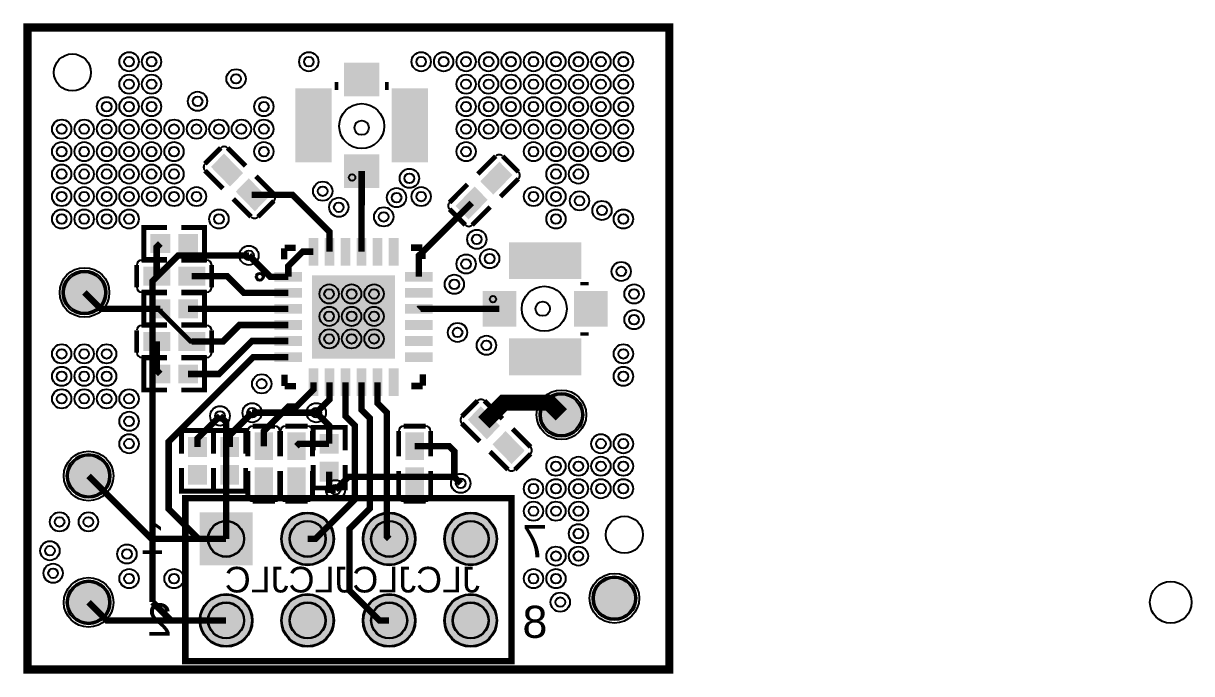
# Model space of a CAD drawing. Header units: millimetres. Extents: x -0.1 to 36.3, y -20.1 to 0.1.
import ezdxf

# ---------------------------------------------------------------- set-up
doc = ezdxf.new("R2010")
doc.units = ezdxf.units.MM
for name, color, linetype, true_color in [('BoardOutLine', 7, 'Continuous', 0xff00ff), ('BottomLayer', 7, 'Continuous', 0x0000ff), ('BottomSilkLayer', 7, 'Continuous', 0x66cc33), ('BottomSolderMaskLayer', 7, 'Continuous', 0xaa00ff), ('Document', 7, 'Continuous', 0xffffff), ('Hole', 7, 'Continuous', 0x222222), ('Multi-Layer', 7, 'Continuous', 0xc0c0c0), ('TopLayer', 7, 'Continuous', 0xff0000), ('TopPasteMaskLayer', 7, 'Continuous', 0x808080), ('TopSilkLayer', 7, 'Continuous', 0xffcc00), ('TopSolderMaskLayer', 7, 'Continuous', 0x800080)]:
    doc.layers.add(name, color=color, linetype=linetype, true_color=true_color)
doc.styles.get("Standard").update_dxf_attribs({"font": 'arial.ttf'})

msp = doc.modelspace()

# ---------------------------------------------------------------- hatches: boundary and pattern name
at = {"layer": 'BottomSolderMaskLayer'}
for points in [[(5.365, -16.755), (7.015, -16.755), (7.015, -15.105), (5.365, -15.105)], [(7.905, -15.93, 1), (9.555, -15.93, 1)], [(10.445, -15.93, 1), (12.095, -15.93, 1)], [(12.985, -15.93, 1), (14.635, -15.93, 1)], [(5.365, -18.47, 1), (7.015, -18.47, 1)], [(7.905, -18.47, 1), (9.555, -18.47, 1)], [(10.445, -18.47, 1), (12.095, -18.47, 1)], [(12.985, -18.47, 1), (14.635, -18.47, 1)]]:
    msp.add_hatch(color=256, dxfattribs=at).paths.add_polyline_path(points)
at = {"layer": 'Multi-Layer'}
for points in [[(5.39, -16.73), (6.99, -16.73), (6.99, -15.13), (5.39, -15.13)], [(7.93, -15.93, 1), (9.53, -15.93, 1)], [(10.47, -15.93, 1), (12.07, -15.93, 1)], [(13.01, -15.93, 1), (14.61, -15.93, 1)], [(5.39, -18.47, 1), (6.99, -18.47, 1)], [(7.93, -18.47, 1), (9.53, -18.47, 1)], [(10.47, -18.47, 1), (12.07, -18.47, 1)], [(13.01, -18.47, 1), (14.61, -18.47, 1)]]:
    msp.add_hatch(color=256, dxfattribs=at).paths.add_polyline_path(points)
at = {"layer": 'TopLayer'}
for points in [[(9.889, -1.123), (10.939, -1.123), (10.939, -2.123), (9.889, -2.123)], [(8.364, -4.148), (8.364, -1.948), (9.464, -1.948), (9.464, -4.148)], [(11.364, -4.148), (11.364, -1.948), (12.464, -1.948), (12.464, -4.148)], [(6.307, -4.911), (6.689, -4.529), (6.13, -3.97), (5.748, -4.352)], [(9.889, -3.973), (10.939, -3.973), (10.939, -4.973), (9.889, -4.973)], [(14.139, -4.783), (14.521, -5.165), (15.08, -4.606), (14.698, -4.224)], [(6.519, -5.123), (6.901, -4.741), (7.46, -5.3), (7.078, -5.682)], [(13.927, -4.995), (14.309, -5.377), (13.75, -5.936), (13.368, -5.554)], [(4.422, -6.461), (4.422, -7.001), (3.856, -7.001), (3.856, -6.461)], [(4.722, -6.461), (4.722, -7.001), (5.288, -7.001), (5.288, -6.461)], [(8.783, -6.578), (9.037, -6.578), (9.037, -7.392), (8.783, -7.392)], [(9.283, -6.578), (9.537, -6.578), (9.537, -7.392), (9.283, -7.392)], [(9.783, -6.578), (10.037, -6.578), (10.037, -7.392), (9.783, -7.392)], [(10.283, -6.578), (10.537, -6.578), (10.537, -7.392), (10.283, -7.392)], [(10.783, -6.578), (11.037, -6.578), (11.037, -7.392), (10.783, -7.392)], [(11.283, -6.578), (11.537, -6.578), (11.537, -7.392), (11.283, -7.392)], [(15.029, -6.713), (17.229, -6.713), (17.229, -7.813), (15.029, -7.813)], [(1.143, -8.255, 1), (2.413, -8.255, 1)], [(4.422, -8.017), (4.422, -7.477), (3.632, -7.477), (3.632, -8.017)], [(4.722, -8.017), (4.722, -7.477), (5.512, -7.477), (5.512, -8.017)], [(7.722, -7.64), (8.534, -7.64), (8.534, -7.894), (7.722, -7.894)], [(11.786, -7.64), (12.598, -7.64), (12.598, -7.894), (11.786, -7.894)], [(8.89, -7.747), (11.43, -7.747), (11.43, -10.287), (8.89, -10.287)], [(7.722, -8.14), (8.534, -8.14), (8.534, -8.394), (7.722, -8.394)], [(11.786, -8.14), (12.598, -8.14), (12.598, -8.394), (11.786, -8.394)], [(15.204, -8.238), (15.204, -9.288), (14.204, -9.288), (14.204, -8.238)], [(18.054, -8.238), (18.054, -9.288), (17.054, -9.288), (17.054, -8.238)], [(4.422, -8.493), (4.422, -9.033), (3.856, -9.033), (3.856, -8.493)], [(4.722, -8.493), (4.722, -9.033), (5.288, -9.033), (5.288, -8.493)], [(7.722, -8.64), (8.534, -8.64), (8.534, -8.894), (7.722, -8.894)], [(11.786, -8.64), (12.598, -8.64), (12.598, -8.894), (11.786, -8.894)], [(7.722, -9.14), (8.534, -9.14), (8.534, -9.394), (7.722, -9.394)], [(11.786, -9.14), (12.598, -9.14), (12.598, -9.394), (11.786, -9.394)], [(4.422, -9.509), (4.422, -10.049), (3.632, -10.049), (3.632, -9.509)], [(4.722, -9.509), (4.722, -10.049), (5.512, -10.049), (5.512, -9.509)], [(7.722, -9.64), (8.534, -9.64), (8.534, -9.894), (7.722, -9.894)], [(11.786, -9.64), (12.598, -9.64), (12.598, -9.894), (11.786, -9.894)], [(15.029, -9.713), (17.229, -9.713), (17.229, -10.813), (15.029, -10.813)], [(7.722, -10.14), (8.534, -10.14), (8.534, -10.394), (7.722, -10.394)], [(11.786, -10.14), (12.598, -10.14), (12.598, -10.394), (11.786, -10.394)], [(4.422, -10.525), (4.422, -11.065), (3.856, -11.065), (3.856, -10.525)], [(4.722, -10.525), (4.722, -11.065), (5.288, -11.065), (5.288, -10.525)], [(8.783, -10.642), (9.037, -10.642), (9.037, -11.456), (8.783, -11.456)], [(9.283, -10.642), (9.537, -10.642), (9.537, -11.456), (9.283, -11.456)], [(9.783, -10.642), (10.037, -10.642), (10.037, -11.456), (9.783, -11.456)], [(10.283, -10.642), (10.537, -10.642), (10.537, -11.456), (10.283, -11.456)], [(10.783, -10.642), (11.037, -10.642), (11.037, -11.456), (10.783, -11.456)], [(11.283, -10.642), (11.537, -10.642), (11.537, -11.456), (11.283, -11.456)], [(16.002, -12.065, 1), (17.272, -12.065, 1)], [(14.69, -12.403), (14.308, -12.785), (13.749, -12.226), (14.131, -11.844)], [(7.096, -13.439), (7.636, -13.439), (7.636, -12.649), (7.096, -12.649)], [(8.652, -13.439), (8.112, -13.439), (8.112, -12.649), (8.652, -12.649)], [(9.671, -13.251), (9.131, -13.251), (9.131, -12.685), (9.671, -12.685)], [(12.335, -13.439), (11.795, -13.439), (11.795, -12.649), (12.335, -12.649)], [(14.902, -12.615), (14.52, -12.997), (15.079, -13.556), (15.461, -13.174)], [(5.031, -13.35), (5.571, -13.35), (5.571, -12.784), (5.031, -12.784)], [(6.569, -13.35), (6.029, -13.35), (6.029, -12.784), (6.569, -12.784)], [(1.27, -13.97, 1), (2.54, -13.97, 1)], [(5.031, -13.65), (5.571, -13.65), (5.571, -14.216), (5.031, -14.216)], [(6.569, -13.65), (6.029, -13.65), (6.029, -14.216), (6.569, -14.216)], [(7.096, -13.739), (7.636, -13.739), (7.636, -14.529), (7.096, -14.529)], [(8.652, -13.739), (8.112, -13.739), (8.112, -14.529), (8.652, -14.529)], [(9.671, -13.551), (9.131, -13.551), (9.131, -14.117), (9.671, -14.117)], [(12.335, -13.739), (11.795, -13.739), (11.795, -14.529), (12.335, -14.529)], [(1.27, -17.907, 1), (2.54, -17.907, 1)], [(17.653, -17.78, 1), (18.923, -17.78, 1)]]:
    msp.add_hatch(color=256, dxfattribs=at).paths.add_polyline_path(points)
at = {"layer": 'TopPasteMaskLayer'}
for points in [[(9.889, -1.123), (10.939, -1.123), (10.939, -2.123), (9.889, -2.123)], [(8.364, -4.148), (8.364, -1.948), (9.464, -1.948), (9.464, -4.148)], [(11.364, -4.148), (11.364, -1.948), (12.464, -1.948), (12.464, -4.148)], [(9.889, -3.973), (10.939, -3.973), (10.939, -4.973), (9.889, -4.973)], [(6.636, -4.54), (6.318, -4.858), (6.233, -4.844), (5.893, -4.504), (5.893, -4.434), (6.212, -4.115), (6.282, -4.115), (6.622, -4.455)], [(14.51, -5.112), (14.192, -4.794), (14.206, -4.709), (14.546, -4.369), (14.616, -4.369), (14.935, -4.688), (14.935, -4.758), (14.595, -5.098)], [(7.315, -5.218), (6.996, -5.537), (6.926, -5.537), (6.586, -5.197), (6.572, -5.112), (6.89, -4.794), (6.975, -4.808), (7.315, -5.148)], [(13.832, -5.791), (13.513, -5.472), (13.513, -5.402), (13.853, -5.062), (13.938, -5.048), (14.256, -5.366), (14.242, -5.451), (13.902, -5.791)], [(4.437, -6.501), (4.437, -6.961), (4.397, -7.001), (3.896, -7.001), (3.856, -6.961), (3.856, -6.501), (3.896, -6.461), (4.397, -6.461)], [(4.707, -6.501), (4.707, -6.961), (4.747, -7.001), (5.248, -7.001), (5.288, -6.961), (5.288, -6.501), (5.248, -6.461), (4.747, -6.461)], [(8.783, -6.578), (9.037, -6.578), (9.037, -7.392), (8.783, -7.392)], [(9.283, -6.578), (9.537, -6.578), (9.537, -7.392), (9.283, -7.392)], [(9.783, -6.578), (10.037, -6.578), (10.037, -7.392), (9.783, -7.392)], [(10.283, -6.578), (10.537, -6.578), (10.537, -7.392), (10.283, -7.392)], [(10.783, -6.578), (11.037, -6.578), (11.037, -7.392), (10.783, -7.392)], [(11.283, -6.578), (11.537, -6.578), (11.537, -7.392), (11.283, -7.392)], [(15.029, -6.713), (17.229, -6.713), (17.229, -7.813), (15.029, -7.813)], [(1.143, -8.255, 1), (2.413, -8.255, 1)], [(4.392, -7.522), (4.392, -7.972), (4.322, -8.022), (3.842, -8.022), (3.792, -7.972), (3.792, -7.522), (3.842, -7.472), (4.322, -7.472)], [(5.352, -7.522), (5.352, -7.972), (5.302, -8.022), (4.822, -8.022), (4.752, -7.972), (4.752, -7.522), (4.822, -7.472), (5.302, -7.472)], [(7.722, -7.64), (8.534, -7.64), (8.534, -7.894), (7.722, -7.894)], [(11.786, -7.64), (12.598, -7.64), (12.598, -7.894), (11.786, -7.894)], [(8.89, -7.747), (11.43, -7.747), (11.43, -10.287), (8.89, -10.287)], [(7.722, -8.14), (8.534, -8.14), (8.534, -8.394), (7.722, -8.394)], [(11.786, -8.14), (12.598, -8.14), (12.598, -8.394), (11.786, -8.394)], [(15.204, -8.238), (15.204, -9.288), (14.204, -9.288), (14.204, -8.238)], [(18.054, -8.238), (18.054, -9.288), (17.054, -9.288), (17.054, -8.238)], [(4.437, -8.533), (4.437, -8.993), (4.397, -9.033), (3.896, -9.033), (3.856, -8.993), (3.856, -8.533), (3.896, -8.493), (4.397, -8.493)], [(4.707, -8.533), (4.707, -8.993), (4.747, -9.033), (5.248, -9.033), (5.288, -8.993), (5.288, -8.533), (5.248, -8.493), (4.747, -8.493)], [(7.722, -8.64), (8.534, -8.64), (8.534, -8.894), (7.722, -8.894)], [(11.786, -8.64), (12.598, -8.64), (12.598, -8.894), (11.786, -8.894)], [(7.722, -9.14), (8.534, -9.14), (8.534, -9.394), (7.722, -9.394)], [(11.786, -9.14), (12.598, -9.14), (12.598, -9.394), (11.786, -9.394)], [(3.792, -10.004), (3.792, -9.554), (3.842, -9.504), (4.322, -9.504), (4.392, -9.554), (4.392, -10.004), (4.322, -10.054), (3.842, -10.054)], [(4.752, -10.004), (4.752, -9.554), (4.822, -9.504), (5.302, -9.504), (5.352, -9.554), (5.352, -10.004), (5.302, -10.054), (4.822, -10.054)], [(7.722, -9.64), (8.534, -9.64), (8.534, -9.894), (7.722, -9.894)], [(11.786, -9.64), (12.598, -9.64), (12.598, -9.894), (11.786, -9.894)], [(15.029, -9.713), (17.229, -9.713), (17.229, -10.813), (15.029, -10.813)], [(7.722, -10.14), (8.534, -10.14), (8.534, -10.394), (7.722, -10.394)], [(11.786, -10.14), (12.598, -10.14), (12.598, -10.394), (11.786, -10.394)], [(4.437, -10.565), (4.437, -11.025), (4.397, -11.065), (3.896, -11.065), (3.856, -11.025), (3.856, -10.565), (3.896, -10.525), (4.397, -10.525)], [(4.707, -10.565), (4.707, -11.025), (4.747, -11.065), (5.248, -11.065), (5.288, -11.025), (5.288, -10.565), (5.248, -10.525), (4.747, -10.525)], [(8.783, -10.642), (9.037, -10.642), (9.037, -11.456), (8.783, -11.456)], [(9.283, -10.642), (9.537, -10.642), (9.537, -11.456), (9.283, -11.456)], [(9.783, -10.642), (10.037, -10.642), (10.037, -11.456), (9.783, -11.456)], [(10.283, -10.642), (10.537, -10.642), (10.537, -11.456), (10.283, -11.456)], [(10.783, -10.642), (11.037, -10.642), (11.037, -11.456), (10.783, -11.456)], [(11.283, -10.642), (11.537, -10.642), (11.537, -11.456), (11.283, -11.456)], [(16.002, -12.065, 1), (17.272, -12.065, 1)], [(13.894, -12.308), (14.213, -11.989), (14.283, -11.989), (14.623, -12.329), (14.637, -12.414), (14.319, -12.732), (14.234, -12.718), (13.894, -12.378)], [(9.631, -13.266), (9.171, -13.266), (9.131, -13.226), (9.131, -12.725), (9.171, -12.685), (9.631, -12.685), (9.671, -12.725), (9.671, -13.226)], [(14.573, -12.986), (14.891, -12.668), (14.976, -12.682), (15.316, -13.022), (15.316, -13.092), (14.997, -13.411), (14.927, -13.411), (14.587, -13.071)], [(5.071, -13.365), (5.531, -13.365), (5.571, -13.325), (5.571, -12.824), (5.531, -12.784), (5.071, -12.784), (5.031, -12.824), (5.031, -13.325)], [(6.529, -13.365), (6.069, -13.365), (6.029, -13.325), (6.029, -12.824), (6.069, -12.784), (6.529, -12.784), (6.569, -12.824), (6.569, -13.325)], [(7.591, -13.409), (7.141, -13.409), (7.091, -13.339), (7.091, -12.859), (7.141, -12.809), (7.591, -12.809), (7.641, -12.859), (7.641, -13.339)], [(8.157, -12.809), (8.607, -12.809), (8.657, -12.859), (8.657, -13.339), (8.607, -13.409), (8.157, -13.409), (8.107, -13.339), (8.107, -12.859)], [(11.84, -12.759), (12.29, -12.759), (12.34, -12.809), (12.34, -13.339), (12.29, -13.389), (11.84, -13.389), (11.79, -13.339), (11.79, -12.809)], [(1.27, -13.97, 1), (2.54, -13.97, 1)], [(5.071, -13.635), (5.531, -13.635), (5.571, -13.675), (5.571, -14.176), (5.531, -14.216), (5.071, -14.216), (5.031, -14.176), (5.031, -13.675)], [(6.529, -13.635), (6.069, -13.635), (6.029, -13.675), (6.029, -14.176), (6.069, -14.216), (6.529, -14.216), (6.569, -14.176), (6.569, -13.675)], [(7.591, -14.369), (7.141, -14.369), (7.091, -14.319), (7.091, -13.839), (7.141, -13.769), (7.591, -13.769), (7.641, -13.839), (7.641, -14.319)], [(8.157, -13.769), (8.607, -13.769), (8.657, -13.839), (8.657, -14.319), (8.607, -14.369), (8.157, -14.369), (8.107, -14.319), (8.107, -13.839)], [(9.631, -13.536), (9.171, -13.536), (9.131, -13.576), (9.131, -14.077), (9.171, -14.117), (9.631, -14.117), (9.671, -14.077), (9.671, -13.576)], [(11.84, -13.789), (12.29, -13.789), (12.34, -13.839), (12.34, -14.369), (12.29, -14.419), (11.84, -14.419), (11.79, -14.369), (11.79, -13.839)], [(1.27, -17.907, 1), (2.54, -17.907, 1)], [(17.653, -17.78, 1), (18.923, -17.78, 1)]]:
    msp.add_hatch(color=256, dxfattribs=at).paths.add_polyline_path(points)
at = {"layer": 'TopSolderMaskLayer'}
for points in [[(9.864, -1.098), (10.964, -1.098), (10.964, -2.148), (9.864, -2.148)], [(8.351, -4.199), (8.351, -1.897), (9.477, -1.897), (9.477, -4.199)], [(11.351, -4.199), (11.351, -1.897), (12.477, -1.897), (12.477, -4.199)], [(6.313, -4.955), (6.719, -4.537), (6.124, -3.926), (5.718, -4.344)], [(9.864, -3.948), (10.964, -3.948), (10.964, -4.998), (9.864, -4.998)], [(14.109, -4.791), (14.515, -5.209), (15.11, -4.598), (14.704, -4.18)], [(6.489, -5.115), (6.895, -4.697), (7.49, -5.308), (7.084, -5.726)], [(13.933, -4.951), (14.339, -5.369), (13.744, -5.98), (13.338, -5.562)], [(4.447, -6.436), (4.447, -7.026), (3.831, -7.026), (3.831, -6.436)], [(4.697, -6.436), (4.697, -7.026), (5.313, -7.026), (5.313, -6.436)], [(8.758, -6.553), (9.062, -6.553), (9.062, -7.417), (8.758, -7.417)], [(9.258, -6.553), (9.562, -6.553), (9.562, -7.417), (9.258, -7.417)], [(9.758, -6.553), (10.062, -6.553), (10.062, -7.417), (9.758, -7.417)], [(10.258, -6.553), (10.562, -6.553), (10.562, -7.417), (10.258, -7.417)], [(10.758, -6.553), (11.062, -6.553), (11.062, -7.417), (10.758, -7.417)], [(11.258, -6.553), (11.562, -6.553), (11.562, -7.417), (11.258, -7.417)], [(15.004, -6.688), (17.255, -6.688), (17.255, -7.838), (15.004, -7.838)], [(1.092, -8.255, 1), (2.464, -8.255, 1)], [(4.447, -8.042), (4.447, -7.452), (3.606, -7.452), (3.606, -8.042)], [(4.697, -8.042), (4.697, -7.452), (5.538, -7.452), (5.538, -8.042)], [(7.697, -7.615), (8.559, -7.615), (8.559, -7.919), (7.697, -7.919)], [(11.761, -7.615), (12.623, -7.615), (12.623, -7.919), (11.761, -7.919)], [(8.865, -7.722), (11.455, -7.722), (11.455, -10.312), (8.865, -10.312)], [(7.697, -8.115), (8.559, -8.115), (8.559, -8.419), (7.697, -8.419)], [(11.761, -8.115), (12.623, -8.115), (12.623, -8.419), (11.761, -8.419)], [(15.228, -8.211), (15.228, -9.315), (14.18, -9.315), (14.18, -8.211)], [(18.078, -8.211), (18.078, -9.315), (17.03, -9.315), (17.03, -8.211)], [(4.447, -8.468), (4.447, -9.058), (3.831, -9.058), (3.831, -8.468)], [(4.697, -8.468), (4.697, -9.058), (5.313, -9.058), (5.313, -8.468)], [(7.697, -8.615), (8.559, -8.615), (8.559, -8.919), (7.697, -8.919)], [(11.761, -8.615), (12.623, -8.615), (12.623, -8.919), (11.761, -8.919)], [(7.697, -9.115), (8.559, -9.115), (8.559, -9.419), (7.697, -9.419)], [(11.761, -9.115), (12.623, -9.115), (12.623, -9.419), (11.761, -9.419)], [(4.447, -9.484), (4.447, -10.074), (3.606, -10.074), (3.606, -9.484)], [(4.697, -9.484), (4.697, -10.074), (5.538, -10.074), (5.538, -9.484)], [(7.697, -9.615), (8.559, -9.615), (8.559, -9.919), (7.697, -9.919)], [(11.761, -9.615), (12.623, -9.615), (12.623, -9.919), (11.761, -9.919)], [(15.004, -9.688), (17.254, -9.688), (17.254, -10.838), (15.004, -10.838)], [(7.697, -10.115), (8.559, -10.115), (8.559, -10.419), (7.697, -10.419)], [(11.761, -10.115), (12.623, -10.115), (12.623, -10.419), (11.761, -10.419)], [(4.447, -10.5), (4.447, -11.09), (3.831, -11.09), (3.831, -10.5)], [(4.697, -10.5), (4.697, -11.09), (5.313, -11.09), (5.313, -10.5)], [(8.758, -10.617), (9.062, -10.617), (9.062, -11.481), (8.758, -11.481)], [(9.258, -10.617), (9.562, -10.617), (9.562, -11.481), (9.258, -11.481)], [(9.758, -10.617), (10.062, -10.617), (10.062, -11.481), (9.758, -11.481)], [(10.258, -10.617), (10.562, -10.617), (10.562, -11.481), (10.258, -11.481)], [(10.758, -10.617), (11.062, -10.617), (11.062, -11.481), (10.758, -11.481)], [(11.258, -10.617), (11.562, -10.617), (11.562, -11.481), (11.258, -11.481)], [(15.951, -12.065, 1), (17.323, -12.065, 1)], [(14.72, -12.411), (14.314, -12.829), (13.719, -12.218), (14.125, -11.8)], [(7.079, -13.476), (7.653, -13.476), (7.653, -12.612), (7.079, -12.612)], [(8.669, -13.476), (8.095, -13.476), (8.095, -12.612), (8.669, -12.612)], [(9.695, -13.278), (9.106, -13.278), (9.106, -12.659), (9.695, -12.659)], [(12.352, -13.476), (11.778, -13.476), (11.778, -12.612), (12.352, -12.612)], [(14.896, -12.571), (14.49, -12.989), (15.085, -13.6), (15.491, -13.182)], [(5.007, -13.377), (5.595, -13.377), (5.595, -12.758), (5.007, -12.758)], [(6.593, -13.377), (6.005, -13.377), (6.005, -12.758), (6.593, -12.758)], [(1.219, -13.97, 1), (2.591, -13.97, 1)], [(5.007, -13.624), (5.595, -13.624), (5.595, -14.242), (5.007, -14.242)], [(6.593, -13.624), (6.005, -13.624), (6.005, -14.242), (6.593, -14.242)], [(7.079, -13.702), (7.653, -13.702), (7.653, -14.566), (7.079, -14.566)], [(8.669, -13.702), (8.095, -13.702), (8.095, -14.566), (8.669, -14.566)], [(9.695, -13.524), (9.106, -13.524), (9.106, -14.143), (9.695, -14.143)], [(12.352, -13.702), (11.778, -13.702), (11.778, -14.566), (12.352, -14.566)], [(5.365, -16.755), (7.015, -16.755), (7.015, -15.105), (5.365, -15.105)], [(7.905, -15.93, 1), (9.555, -15.93, 1)], [(10.445, -15.93, 1), (12.095, -15.93, 1)], [(12.985, -15.93, 1), (14.635, -15.93, 1)], [(17.602, -17.78, 1), (18.974, -17.78, 1)], [(1.219, -17.907, 1), (2.591, -17.907, 1)], [(5.365, -18.47, 1), (7.015, -18.47, 1)], [(7.905, -18.47, 1), (9.555, -18.47, 1)], [(10.445, -18.47, 1), (12.095, -18.47, 1)], [(12.985, -18.47, 1), (14.635, -18.47, 1)]]:
    msp.add_hatch(color=256, dxfattribs=at).paths.add_polyline_path(points)

# ---------------------------------------------------------------- linework, layer by layer
at = {"layer": 'BoardOutLine', "const_width": 0.254}
msp.add_lwpolyline([(0, 0), (20, 0), (20, -20), (0, -20), (0, 0)], close=True, dxfattribs=at)
at = {"layer": 'BottomLayer', "const_width": 0.2}
for points in [[(6.9, -7.1), (4.7, -7.1), (3.899, -7.901), (3.899, -12.601)], [(6, -12.1), (6.19, -12.29), (6.19, -15.93)], [(7, -12), (9, -12)], [(3.899, -12.601), (3.899, -17.899)], [(9.6, -14.4), (10, -14), (13.3, -14), (13.5, -14.2)], [(3.899, -17.899), (4.47, -18.47), (6.19, -18.47)]]:
    msp.add_lwpolyline(points, dxfattribs=at)
at = {"layer": 'BottomSilkLayer', "const_width": 0.203}
msp.add_lwpolyline([(4.92, -19.74), (4.92, -14.66), (15.08, -14.66), (15.08, -19.74), (4.92, -19.74)], close=True, dxfattribs=at)
at = {"layer": 'BottomSolderMaskLayer'}
for centre, radius in [((8.73, -15.93), 0.825), ((11.27, -15.93), 0.825), ((13.81, -15.93), 0.825), ((6.19, -15.93), 0.567), ((8.73, -15.93), 0.567), ((11.27, -15.93), 0.567), ((13.81, -15.93), 0.567), ((35.622, -17.905), 0.65), ((6.19, -18.47), 0.825), ((8.73, -18.47), 0.825), ((11.27, -18.47), 0.825), ((13.81, -18.47), 0.825), ((6.19, -18.47), 0.567), ((8.73, -18.47), 0.567), ((11.27, -18.47), 0.567), ((13.81, -18.47), 0.567)]:
    msp.add_circle(centre, radius, dxfattribs=at)
at = {"layer": 'Document'}
for centre, radius in [((10.114, -4.673), 0.1), ((7.239, -7.767), 0.125), ((14.504, -8.463), 0.1)]:
    msp.add_circle(centre, radius, dxfattribs=at)
at = {"layer": 'Hole'}
for centre, radius in [((3.167, -1.067), 0.15), ((3.867, -1.067), 0.15), ((8.767, -1.067), 0.15), ((12.267, -1.067), 0.15), ((12.967, -1.067), 0.15), ((13.667, -1.067), 0.15), ((14.367, -1.067), 0.15), ((15.067, -1.067), 0.15), ((15.767, -1.067), 0.15), ((16.467, -1.067), 0.15), ((17.167, -1.067), 0.15), ((17.867, -1.067), 0.15), ((18.567, -1.067), 0.15), ((6.5, -1.6), 0.15), ((3.167, -1.767), 0.15), ((3.867, -1.767), 0.15), ((13.667, -1.767), 0.15), ((14.367, -1.767), 0.15), ((15.067, -1.767), 0.15), ((15.767, -1.767), 0.15), ((16.467, -1.767), 0.15), ((17.167, -1.767), 0.15), ((17.867, -1.767), 0.15), ((18.567, -1.767), 0.15), ((5.3, -2.3), 0.15), ((2.467, -2.467), 0.15), ((3.167, -2.467), 0.15), ((3.867, -2.467), 0.15), ((7.367, -2.467), 0.15), ((13.667, -2.467), 0.15), ((14.367, -2.467), 0.15), ((15.067, -2.467), 0.15), ((15.767, -2.467), 0.15), ((16.467, -2.467), 0.15), ((17.167, -2.467), 0.15), ((17.867, -2.467), 0.15), ((18.567, -2.467), 0.15), ((1.067, -3.167), 0.15), ((1.767, -3.167), 0.15), ((2.467, -3.167), 0.15), ((3.167, -3.167), 0.15), ((3.867, -3.167), 0.15), ((4.567, -3.167), 0.15), ((5.267, -3.167), 0.15), ((5.967, -3.167), 0.15), ((6.667, -3.167), 0.15), ((7.367, -3.167), 0.15), ((13.667, -3.167), 0.15), ((14.367, -3.167), 0.15), ((15.067, -3.167), 0.15), ((15.767, -3.167), 0.15), ((16.467, -3.167), 0.15), ((17.167, -3.167), 0.15), ((17.867, -3.167), 0.15), ((18.567, -3.167), 0.15), ((1.067, -3.867), 0.15), ((1.767, -3.867), 0.15), ((2.467, -3.867), 0.15), ((3.167, -3.867), 0.15), ((3.867, -3.867), 0.15), ((4.567, -3.867), 0.15), ((7.367, -3.867), 0.15), ((13.667, -3.867), 0.15), ((15.767, -3.867), 0.15), ((16.467, -3.867), 0.15), ((17.167, -3.867), 0.15), ((17.867, -3.867), 0.15), ((18.567, -3.867), 0.15), ((1.067, -4.567), 0.15), ((1.767, -4.567), 0.15), ((2.467, -4.567), 0.15), ((3.167, -4.567), 0.15), ((3.867, -4.567), 0.15), ((4.567, -4.567), 0.15), ((11.9, -4.7), 0.15), ((16.467, -4.567), 0.15), ((17.167, -4.567), 0.15), ((9.2, -5.1), 0.15), ((1.067, -5.267), 0.15), ((1.767, -5.267), 0.15), ((2.467, -5.267), 0.15), ((3.167, -5.267), 0.15), ((3.867, -5.267), 0.15), ((4.567, -5.267), 0.15), ((5.267, -5.267), 0.15), ((9.7, -5.6), 0.15), ((11.5, -5.3), 0.15), ((12.267, -5.267), 0.15), ((15.767, -5.267), 0.15), ((16.467, -5.267), 0.15), ((17.2, -5.4), 0.15), ((1.067, -5.967), 0.15), ((1.767, -5.967), 0.15), ((2.467, -5.967), 0.15), ((3.167, -5.967), 0.15), ((5.967, -5.967), 0.15), ((11.1, -5.9), 0.15), ((16.467, -5.967), 0.15), ((17.9, -5.7), 0.15), ((18.567, -5.967), 0.15), ((14, -6.6), 0.15), ((6.9, -7.1), 0.15), ((13.667, -7.367), 0.15), ((14.4, -7.2), 0.15), ((18.5, -7.6), 0.15), ((13.3, -8), 0.15), ((9.4, -8.3), 0.15), ((10.1, -8.3), 0.15), ((10.8, -8.3), 0.15), ((18.9, -8.3), 0.15), ((9.4, -9), 0.15), ((10.1, -9), 0.15), ((10.8, -9), 0.15), ((18.9, -9.1), 0.15), ((13.4, -9.5), 0.15), ((9.4, -9.7), 0.15), ((10.1, -9.7), 0.15), ((10.8, -9.7), 0.15), ((14.3, -9.9), 0.15), ((1.067, -10.167), 0.15), ((1.767, -10.167), 0.15), ((2.467, -10.167), 0.15), ((18.567, -10.167), 0.15), ((1.067, -10.867), 0.15), ((1.767, -10.867), 0.15), ((2.467, -10.867), 0.15), ((18.567, -10.867), 0.15), ((7.3, -11.1), 0.15), ((1.067, -11.567), 0.15), ((1.767, -11.567), 0.15), ((2.467, -11.567), 0.15), ((3.167, -11.567), 0.15), ((6, -12.1), 0.152), ((7, -12), 0.15), ((9, -12), 0.15), ((3.167, -12.267), 0.15), ((3.167, -12.967), 0.15), ((17.867, -12.967), 0.15), ((18.567, -12.967), 0.15), ((16.467, -13.667), 0.15), ((17.167, -13.667), 0.15), ((17.867, -13.667), 0.15), ((18.567, -13.667), 0.15), ((13.5, -14.2), 0.15), ((9.6, -14.4), 0.15), ((15.767, -14.367), 0.15), ((16.467, -14.367), 0.15), ((17.167, -14.367), 0.15), ((17.867, -14.367), 0.15), ((18.567, -14.367), 0.15), ((15.767, -15.067), 0.15), ((16.467, -15.067), 0.15), ((17.167, -15.067), 0.15), ((1, -15.4), 0.15), ((1.9, -15.4), 0.15), ((17.167, -15.767), 0.15), ((0.7, -16.3), 0.15), ((3.1, -16.4), 0.15), ((16.467, -16.467), 0.15), ((17.167, -16.467), 0.15), ((0.8, -17), 0.15), ((3.167, -17.167), 0.15), ((4.567, -17.167), 0.15), ((15.767, -17.167), 0.15), ((16.467, -17.167), 0.15), ((16.6, -17.9), 0.15)]:
    msp.add_circle(centre, radius, dxfattribs=at)
at = {"layer": 'Multi-Layer'}
for centre, radius in [((1.4, -1.4), 0.576), ((3.167, -1.067), 0.3), ((3.867, -1.067), 0.3), ((8.767, -1.067), 0.3), ((12.267, -1.067), 0.3), ((12.967, -1.067), 0.3), ((13.667, -1.067), 0.3), ((14.367, -1.067), 0.3), ((15.067, -1.067), 0.3), ((15.767, -1.067), 0.3), ((16.467, -1.067), 0.3), ((17.167, -1.067), 0.3), ((17.867, -1.067), 0.3), ((18.567, -1.067), 0.3), ((6.5, -1.6), 0.3), ((3.167, -1.767), 0.3), ((3.867, -1.767), 0.3), ((13.667, -1.767), 0.3), ((14.367, -1.767), 0.3), ((15.067, -1.767), 0.3), ((15.767, -1.767), 0.3), ((16.467, -1.767), 0.3), ((17.167, -1.767), 0.3), ((17.867, -1.767), 0.3), ((18.567, -1.767), 0.3), ((2.467, -2.467), 0.3), ((3.167, -2.467), 0.3), ((3.867, -2.467), 0.3), ((5.3, -2.3), 0.3), ((7.367, -2.467), 0.3), ((13.667, -2.467), 0.3), ((14.367, -2.467), 0.3), ((15.067, -2.467), 0.3), ((15.767, -2.467), 0.3), ((16.467, -2.467), 0.3), ((17.167, -2.467), 0.3), ((17.867, -2.467), 0.3), ((18.567, -2.467), 0.3), ((1.067, -3.167), 0.3), ((1.767, -3.167), 0.3), ((2.467, -3.167), 0.3), ((3.167, -3.167), 0.3), ((3.867, -3.167), 0.3), ((4.567, -3.167), 0.3), ((5.267, -3.167), 0.3), ((5.967, -3.167), 0.3), ((6.667, -3.167), 0.3), ((7.367, -3.167), 0.3), ((13.667, -3.167), 0.3), ((14.367, -3.167), 0.3), ((15.067, -3.167), 0.3), ((15.767, -3.167), 0.3), ((16.467, -3.167), 0.3), ((17.167, -3.167), 0.3), ((17.867, -3.167), 0.3), ((18.567, -3.167), 0.3), ((1.067, -3.867), 0.3), ((1.767, -3.867), 0.3), ((2.467, -3.867), 0.3), ((3.167, -3.867), 0.3), ((3.867, -3.867), 0.3), ((4.567, -3.867), 0.3), ((7.367, -3.867), 0.3), ((13.667, -3.867), 0.3), ((15.767, -3.867), 0.3), ((16.467, -3.867), 0.3), ((17.167, -3.867), 0.3), ((17.867, -3.867), 0.3), ((18.567, -3.867), 0.3), ((1.067, -4.567), 0.3), ((1.767, -4.567), 0.3), ((2.467, -4.567), 0.3), ((3.167, -4.567), 0.3), ((3.867, -4.567), 0.3), ((4.567, -4.567), 0.3), ((16.467, -4.567), 0.3), ((17.167, -4.567), 0.3), ((11.9, -4.7), 0.3), ((1.067, -5.267), 0.3), ((1.767, -5.267), 0.3), ((2.467, -5.267), 0.3), ((3.167, -5.267), 0.3), ((3.867, -5.267), 0.3), ((4.567, -5.267), 0.3), ((5.267, -5.267), 0.3), ((9.2, -5.1), 0.3), ((11.5, -5.3), 0.3), ((12.267, -5.267), 0.3), ((15.767, -5.267), 0.3), ((16.467, -5.267), 0.3), ((9.7, -5.6), 0.3), ((17.2, -5.4), 0.3), ((17.9, -5.7), 0.3), ((1.067, -5.967), 0.3), ((1.767, -5.967), 0.3), ((2.467, -5.967), 0.3), ((3.167, -5.967), 0.3), ((5.967, -5.967), 0.3), ((11.1, -5.9), 0.3), ((16.467, -5.967), 0.3), ((18.567, -5.967), 0.3), ((14, -6.6), 0.3), ((6.9, -7.1), 0.3), ((14.4, -7.2), 0.3), ((13.667, -7.367), 0.3), ((18.5, -7.6), 0.3), ((9.4, -8.3), 0.3), ((10.1, -8.3), 0.3), ((10.8, -8.3), 0.3), ((13.3, -8), 0.3), ((18.9, -8.3), 0.3), ((9.4, -9), 0.3), ((10.1, -9), 0.3), ((10.8, -9), 0.3), ((18.9, -9.1), 0.3), ((9.4, -9.7), 0.3), ((10.1, -9.7), 0.3), ((10.8, -9.7), 0.3), ((13.4, -9.5), 0.3), ((14.3, -9.9), 0.3), ((1.067, -10.167), 0.3), ((1.767, -10.167), 0.3), ((2.467, -10.167), 0.3), ((18.567, -10.167), 0.3), ((1.067, -10.867), 0.3), ((1.767, -10.867), 0.3), ((2.467, -10.867), 0.3), ((7.3, -11.1), 0.3), ((18.567, -10.867), 0.3), ((1.067, -11.567), 0.3), ((1.767, -11.567), 0.3), ((2.467, -11.567), 0.3), ((3.167, -11.567), 0.3), ((3.167, -12.267), 0.3), ((6, -12.1), 0.305), ((7, -12), 0.3), ((9, -12), 0.3), ((3.167, -12.967), 0.3), ((17.867, -12.967), 0.3), ((18.567, -12.967), 0.3), ((16.467, -13.667), 0.3), ((17.167, -13.667), 0.3), ((17.867, -13.667), 0.3), ((18.567, -13.667), 0.3), ((9.6, -14.4), 0.3), ((13.5, -14.2), 0.3), ((15.767, -14.367), 0.3), ((16.467, -14.367), 0.3), ((17.167, -14.367), 0.3), ((17.867, -14.367), 0.3), ((18.567, -14.367), 0.3), ((15.767, -15.067), 0.3), ((16.467, -15.067), 0.3), ((17.167, -15.067), 0.3), ((1, -15.4), 0.3), ((1.9, -15.4), 0.3), ((8.73, -15.93), 0.8), ((11.27, -15.93), 0.8), ((13.81, -15.93), 0.8), ((18.6, -15.8), 0.576), ((6.19, -15.93), 0.55), ((8.73, -15.93), 0.55), ((11.27, -15.93), 0.55), ((13.81, -15.93), 0.55), ((17.167, -15.767), 0.3), ((0.7, -16.3), 0.3), ((3.1, -16.4), 0.3), ((16.467, -16.467), 0.3), ((17.167, -16.467), 0.3), ((0.8, -17), 0.3), ((3.167, -17.167), 0.3), ((4.567, -17.167), 0.3), ((15.767, -17.167), 0.3), ((16.467, -17.167), 0.3), ((6.19, -18.47), 0.8), ((8.73, -18.47), 0.8), ((11.27, -18.47), 0.8), ((13.81, -18.47), 0.8), ((16.6, -17.9), 0.3), ((6.19, -18.47), 0.55), ((8.73, -18.47), 0.55), ((11.27, -18.47), 0.55), ((13.81, -18.47), 0.55)]:
    msp.add_circle(centre, radius, dxfattribs=at)
at = {"layer": 'TopLayer'}
for points, const_width in [([(10.409, -6.985), (10.414, -4.473)], 0.2), ([(6.99, -5.212), (8.26, -5.212), (9.411, -6.363), (9.411, -6.985)], 0.2), ([(12.192, -7.767), (12.192, -7.112), (13.839, -5.466)], 0.2), ([(4.027, -7.747), (4.027, -6.843), (4.139, -6.731)], 0.2), ([(8.91, -6.985), (8.575, -6.985), (8.128, -7.432), (8.128, -7.767)], 0.2), ([(8.128, -7.767), (7.567, -7.767), (6.9, -7.1)], 0.2), ([(8.128, -8.267), (6.743, -8.267), (6.223, -7.747), (5.117, -7.747)], 0.2), ([(4.139, -8.763), (2.286, -8.763), (1.778, -8.255)], 0.2), ([(5.117, -9.779), (5.08, -9.779), (4.139, -8.838), (4.139, -8.763)], 0.15), ([(8.128, -8.768), (5.004, -8.763)], 0.2), ([(12.192, -8.767), (12.196, -8.763), (14.704, -8.763)], 0.2), ([(8.128, -9.267), (6.608, -9.267), (6.096, -9.779), (5.117, -9.779)], 0.2), ([(4.027, -9.779), (4.027, -10.683), (4.139, -10.795)], 0.2), ([(8.128, -9.767), (6.997, -9.767), (5.969, -10.795), (5.005, -10.795)], 0.2), ([(8.128, -10.267), (7.033, -10.267), (4.4, -12.9), (4.4, -15), (5.33, -15.93), (6.19, -15.93)], 0.2), ([(8.91, -11.049), (8.91, -11.283), (8.382, -11.811), (8.128, -11.811), (7.366, -12.573), (7.366, -13.043)], 0.2), ([(8.73, -15.931), (8.969, -15.931), (10.201, -14.699), (10.201, -12.4), (9.911, -12.111), (9.911, -11.049)], 0.2), ([(9, -12), (9.41, -11.59), (9.41, -11.049)], 0.2), ([(10.409, -11.049), (10.409, -11.91), (10.668, -12.169), (10.668, -14.986), (10.033, -15.621), (10.033, -17.534), (10.97, -18.471), (11.27, -18.471)], 0.2), ([(10.91, -11.049), (10.91, -11.71), (11.2, -12), (11.2, -15.86), (11.27, -15.93)], 0.2), ([(16.637, -12.065), (16.256, -11.684), (14.849, -11.684), (14.219, -12.314)], 0.5), ([(5.3, -13.067), (5.3, -12.8), (6, -12.1)], 0.2), ([(6.3, -13.067), (6.3, -12.7), (7, -12)], 0.2), ([(9.4, -12.967), (9.4, -12.4), (9, -12)], 0.2), ([(8.382, -13.044), (8.459, -12.967), (9.4, -12.967)], 0.2), ([(12.065, -13.044), (13.144, -13.044), (13.3, -13.2), (13.3, -14), (13.5, -14.2)], 0.2), ([(9.4, -13.833), (9.4, -14.4), (9.6, -14.4)], 0.2), ([(6.19, -15.93), (3.865, -15.93), (1.905, -13.97)], 0.2), ([(1.905, -17.907), (2.468, -18.47), (6.19, -18.47)], 0.2)]:
    msp.add_lwpolyline(points, dxfattribs=dict(at, const_width=const_width))
for centre in [(1.778, -8.255), (16.637, -12.065), (1.905, -13.97), (1.905, -17.907), (18.288, -17.78)]:
    msp.add_circle(centre, 0.635, dxfattribs=at)
at = {"layer": 'TopPasteMaskLayer'}
for centre in [(1.778, -8.255), (16.637, -12.065), (1.905, -13.97), (1.905, -17.907), (18.288, -17.78)]:
    msp.add_circle(centre, 0.635, dxfattribs=at)
at = {"layer": 'TopSilkLayer'}
for points, const_width in [([(9.577, -1.823), (9.683, -1.823)], 0.254), ([(11.145, -1.823), (11.251, -1.823)], 0.254), ([(5.533, -4.244), (6.022, -3.755)], 0.152), ([(6.238, -3.755), (6.797, -4.313)], 0.152), ([(14.031, -4.567), (14.59, -4.009)], 0.152), ([(14.806, -4.009), (15.295, -4.498)], 0.152), ([(6.091, -5.019), (5.533, -4.46)], 0.152), ([(7.675, -5.192), (7.117, -4.633)], 0.152), ([(15.295, -4.714), (14.737, -5.273)], 0.152), ([(13.711, -4.887), (13.153, -5.446)], 0.152), ([(6.411, -5.339), (6.97, -5.897)], 0.152), ([(7.186, -5.897), (7.675, -5.408)], 0.152), ([(13.153, -5.662), (13.642, -6.151)], 0.152), ([(13.858, -6.151), (14.417, -5.593)], 0.152), ([(4.346, -6.232), (3.628, -6.232), (3.628, -7.23), (4.346, -7.23)], 0.152), ([(4.798, -6.232), (5.516, -6.232), (5.516, -7.23), (4.798, -7.23)], 0.152), ([(8.001, -6.876), (8.001, -7.226)], 0.2), ([(8.36, -6.867), (8.01, -6.867)], 0.2), ([(12.301, -6.858), (11.951, -6.858)], 0.2), ([(12.31, -7.217), (12.31, -6.867)], 0.2), ([(3.556, -7.248), (4.346, -7.248)], 0.152), ([(5.588, -7.248), (4.798, -7.248)], 0.152), ([(3.403, -8.093), (3.403, -7.401)], 0.152), ([(5.741, -8.093), (5.741, -7.401)], 0.152), ([(17.354, -7.926), (17.354, -8.032)], 0.254), ([(4.346, -8.246), (3.556, -8.246)], 0.152), ([(4.346, -8.264), (3.628, -8.264), (3.628, -9.262), (4.346, -9.262)], 0.152), ([(4.798, -8.246), (5.588, -8.246)], 0.152), ([(4.798, -8.264), (5.516, -8.264), (5.516, -9.262), (4.798, -9.262)], 0.152), ([(3.403, -9.433), (3.403, -10.125)], 0.152), ([(4.346, -9.28), (3.556, -9.28)], 0.152), ([(4.798, -9.28), (5.588, -9.28)], 0.152), ([(5.741, -9.433), (5.741, -10.125)], 0.152), ([(17.354, -9.494), (17.354, -9.6)], 0.254), ([(3.556, -10.278), (4.346, -10.278)], 0.152), ([(4.346, -10.296), (3.628, -10.296), (3.628, -11.294), (4.346, -11.294)], 0.152), ([(5.588, -10.278), (4.798, -10.278)], 0.152), ([(4.798, -10.296), (5.516, -10.296), (5.516, -11.294), (4.798, -11.294)], 0.152), ([(8.01, -10.817), (8.01, -11.167)], 0.2), ([(12.319, -11.158), (12.319, -10.808)], 0.2), ([(8.019, -11.176), (8.369, -11.176)], 0.2), ([(11.96, -11.167), (12.31, -11.167)], 0.2), ([(14.023, -11.629), (13.534, -12.118)], 0.152), ([(14.798, -12.187), (14.239, -11.629)], 0.152), ([(7.02, -12.42), (7.712, -12.42)], 0.152), ([(8.728, -12.42), (8.036, -12.42)], 0.152), ([(12.411, -12.42), (11.719, -12.42)], 0.152), ([(13.534, -12.334), (14.092, -12.893)], 0.152), ([(4.802, -13.274), (4.802, -12.556), (5.8, -12.556), (5.8, -13.274)], 0.152), ([(6.798, -13.274), (6.798, -12.556), (5.801, -12.556), (5.801, -13.274)], 0.152), ([(6.867, -13.363), (6.867, -12.573)], 0.152), ([(7.865, -12.573), (7.865, -13.363)], 0.152), ([(7.883, -12.573), (7.883, -13.363)], 0.152), ([(8.881, -13.363), (8.881, -12.573)], 0.152), ([(9.899, -13.175), (9.899, -12.457), (8.902, -12.457), (8.902, -13.175)], 0.152), ([(11.566, -12.573), (11.566, -13.363)], 0.152), ([(12.564, -13.363), (12.564, -12.573)], 0.152), ([(15.118, -12.507), (15.676, -13.066)], 0.152), ([(14.971, -13.771), (14.412, -13.213)], 0.152), ([(15.676, -13.282), (15.187, -13.771)], 0.152), ([(4.802, -13.726), (4.802, -14.444), (5.8, -14.444), (5.8, -13.726)], 0.152), ([(6.798, -13.726), (6.798, -14.444), (5.801, -14.444), (5.801, -13.726)], 0.152), ([(6.867, -13.815), (6.867, -14.605)], 0.152), ([(7.865, -14.605), (7.865, -13.815)], 0.152), ([(7.883, -14.605), (7.883, -13.815)], 0.152), ([(8.881, -13.815), (8.881, -14.605)], 0.152), ([(9.899, -13.627), (9.899, -14.345), (8.902, -14.345), (8.902, -13.627)], 0.152), ([(11.566, -14.605), (11.566, -13.815)], 0.152), ([(12.564, -13.815), (12.564, -14.605)], 0.152), ([(7.02, -14.758), (7.712, -14.758)], 0.152), ([(8.728, -14.758), (8.036, -14.758)], 0.152), ([(12.411, -14.758), (11.719, -14.758)], 0.152)]:
    msp.add_lwpolyline(points, dxfattribs=dict(at, const_width=const_width))
for centre, radius in [((10.414, -3.073), 0.7), ((10.414, -3.123), 0.224), ((1.778, -8.255), 0.772), ((7.239, -7.767), 0.0899), ((16.104, -8.763), 0.7), ((16.054, -8.763), 0.224), ((16.637, -12.065), 0.772), ((1.905, -13.97), 0.772), ((18.288, -17.78), 0.772), ((1.905, -17.907), 0.772)]:
    msp.add_circle(centre, radius, dxfattribs=at)
for centre, start, end in [((6.13, -3.863), 44.9951, 135.0049), ((14.698, -4.117), 44.9951, 135.0049), ((5.641, -4.352), 134.9951, 225.0049), ((15.187, -4.606), 314.9951, 45.0049), ((7.567, -5.3), 314.9951, 45.0049), ((13.261, -5.554), 134.9951, 225.0049), ((7.078, -5.789), 224.9951, 315.0049), ((13.75, -6.043), 224.9951, 315.0049), ((3.556, -7.401), 90, 180), ((5.588, -7.401), 0, 90), ((3.556, -8.093), 180, 270), ((5.588, -8.093), 270, 0), ((3.556, -9.433), 90, 180), ((5.588, -9.433), 360, 90), ((3.556, -10.125), 180, 270), ((5.588, -10.125), 270, 0), ((14.131, -11.737), 44.9951, 135.0049), ((13.642, -12.226), 134.9951, 225.0049), ((7.02, -12.573), 90, 180), ((7.712, -12.573), 0, 90), ((8.036, -12.573), 90, 180), ((8.728, -12.573), 0, 90), ((11.719, -12.573), 90, 180), ((12.411, -12.573), 0, 90), ((15.568, -13.174), 314.9951, 45.0049), ((15.079, -13.663), 224.9951, 315.0049), ((7.02, -14.605), 180, 270), ((7.712, -14.605), 270, 360), ((8.036, -14.605), 180, 270), ((8.728, -14.605), 270, 0), ((11.719, -14.605), 180, 270), ((12.411, -14.605), 270, 0)]:
    msp.add_arc(centre, 0.152, start, end, dxfattribs=at)
at = {"layer": 'TopSolderMaskLayer'}
for centre, radius in [((1.778, -8.255), 0.686), ((16.637, -12.065), 0.686), ((1.905, -13.97), 0.686), ((8.73, -15.93), 0.825), ((11.27, -15.93), 0.825), ((13.81, -15.93), 0.825), ((6.19, -15.93), 0.567), ((8.73, -15.93), 0.567), ((11.27, -15.93), 0.567), ((13.81, -15.93), 0.567), ((18.288, -17.78), 0.686), ((1.905, -17.907), 0.686), ((35.622, -17.905), 0.65), ((6.19, -18.47), 0.825), ((8.73, -18.47), 0.825), ((11.27, -18.47), 0.825), ((13.81, -18.47), 0.825), ((6.19, -18.47), 0.567), ((8.73, -18.47), 0.567), ((11.27, -18.47), 0.567), ((13.81, -18.47), 0.567)]:
    msp.add_circle(centre, radius, dxfattribs=at)

# ---------------------------------------------------------------- texts
at = {"layer": 'BottomSilkLayer', "text_generation_flag": 2}
for s, height, p in [('1', 1, (4.3, -16.4)), ('7', 1, (16.2, -16.5)), ('JLCJLCJLCJLC', 0.8, (14.1, -17.6)), ('2', 1, (4.506, -18.94)), ('8', 1, (16.2, -19.013))]:
    msp.add_text(s, height=height, dxfattribs=at).set_placement(p)

doc.saveas('drawing.dxf')
